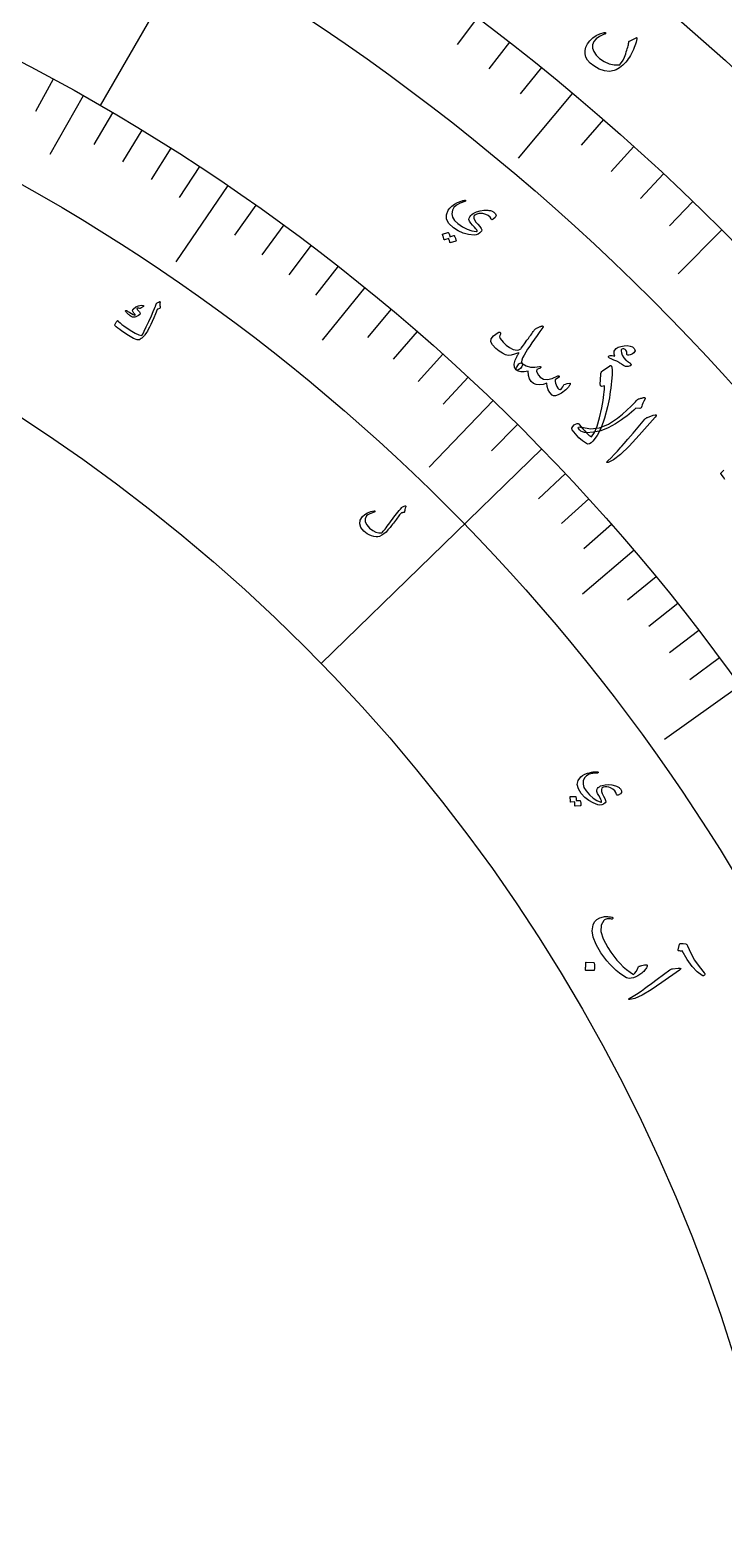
# Model space of a CAD drawing. Header units: millimetres. Extents: x -92 to 92, y -92 to 120.
# Drawn here: x 34.2 to 59.3, y 12.1 to 66.4 of the extents above; entities that cross this region are included whole.
import ezdxf

# ---------------------------------------------------------------- set-up
doc = ezdxf.new("R2010")
doc.units = ezdxf.units.MM
for name, color, linetype in [('ENGRAVE', 7, 'Continuous'), ('ENGRAVE_FINE', 8, 'Continuous'), ('TEXT', 5, 'Continuous')]:
    doc.layers.add(name, color=color, linetype=linetype)

msp = doc.modelspace()

# ---------------------------------------------------------------- linework, layer by layer
at = {"layer": 'ENGRAVE'}
for points in [[(41.8563, 72.4972), (36.7688, 63.6853)], [(53.8094, 64.1275), (51.8472, 61.7891)], [(36.1512, 64.0379), (34.9507, 61.9114)], [(41.3747, 60.7939), (39.5011, 58.041)], [(59.1937, 59.1937), (57.6108, 57.6108)], [(46.3166, 57.1187), (44.7785, 55.2219)], [(50.9416, 53.035), (48.6348, 50.6335)], [(52.6953, 51.293), (44.7413, 43.5506)], [(56.0262, 47.6322), (54.1657, 46.0505)], [(59.8383, 42.745), (57.1287, 40.8094)]]:
    msp.add_lwpolyline(points, dxfattribs=at)
for radius in [90.65, 90.65, 88.2219, 83.7125, 83.7125, 80.1513, 73.5375, 73.5375, 69.6525, 62.4375, 62.4375]:
    msp.add_circle((0, 0), radius, dxfattribs=at)
at = {"layer": 'ENGRAVE_FINE'}
for points in [[(50.3794, 66.8558), (49.6446, 65.8806)], [(51.5386, 65.9664), (50.7868, 65.0042)], [(35.0759, 64.6331), (34.4406, 63.4624)], [(52.682, 65.0568), (51.9136, 64.1079)], [(37.2167, 63.4246), (36.5426, 62.2758)], [(54.9203, 63.1786), (54.1193, 62.2571)], [(38.2721, 62.7934), (37.5788, 61.656)], [(39.317, 62.1445), (38.6049, 61.0188)], [(56.0146, 62.2105), (55.1976, 61.3031)], [(40.3513, 61.4779), (39.6204, 60.3643)], [(57.0918, 61.2234), (56.2591, 60.3305)], [(42.3867, 60.0927), (41.619, 59.0042)], [(58.1516, 60.2177), (57.3034, 59.3394)], [(43.3872, 59.3744), (42.6013, 58.2989)], [(44.3759, 58.6391), (43.5721, 57.577)], [(45.3524, 57.8872), (44.5309, 56.8386)], [(47.268, 56.3338), (46.4118, 55.3134)], [(48.2065, 55.5328), (47.3333, 54.527)], [(49.1318, 54.7159), (48.2419, 53.7248)], [(50.0436, 53.8832), (49.1371, 52.9072)], [(51.8256, 52.1715), (50.8869, 51.2265)], [(53.5505, 50.3995), (52.5805, 49.4866)], [(54.3909, 49.4914), (53.4057, 48.595)], [(55.2162, 48.5689), (54.216, 47.6892)], [(56.8207, 46.6816), (55.7915, 45.8361)], [(57.5994, 45.7174), (56.556, 44.8893)], [(58.362, 44.7397), (57.3049, 43.9293)], [(59.1084, 43.7488), (58.0378, 42.9564)]]:
    msp.add_lwpolyline(points, dxfattribs=at)
at = {"layer": 'TEXT'}
for points in [[(56.1281, 66.0921), (56.1131, 66.0308), (56.0958, 65.9682), (56.0763, 65.9042), (56.0544, 65.8389), (56.0297, 65.7722), (56.0014, 65.704), (55.9697, 65.6345), (55.9345, 65.5634), (55.8974, 65.4945), (55.8579, 65.4284), (55.8158, 65.3653), (55.7713, 65.3051), (55.7242, 65.2477), (55.6744, 65.1929), (55.6218, 65.1407), (55.5666, 65.091), (55.504, 65.0428), (55.4409, 65.0028), (55.3771, 64.9709), (55.3128, 64.9473), (55.1376, 64.9178), (54.9558, 64.9358), (54.7674, 65.0011), (54.5721, 65.1137), (54.4464, 65.2136), (54.3522, 65.3202), (54.2892, 65.4336), (54.2577, 65.5539), (54.2584, 65.6742), (54.2873, 65.7917), (54.3445, 65.9064), (54.4301, 66.0183), (54.5396, 66.1213), (54.6619, 66.2062), (54.797, 66.2728), (54.945, 66.3212), (54.9647, 66.3243), (54.9799, 66.3226), (54.9905, 66.316), (54.9965, 66.3045), (54.9984, 66.2893), (54.9915, 66.2761), (54.9758, 66.2647), (54.9513, 66.2552), (54.7818, 66.1805), (54.655, 66.0916), (54.5708, 65.9885), (54.5292, 65.8715), (54.5292, 65.7499), (54.5708, 65.6285), (54.6538, 65.5071), (54.7783, 65.3856), (54.9521, 65.2667), (55.1305, 65.1885), (55.3139, 65.1511), (55.5024, 65.1545), (55.5075, 65.156), (55.5133, 65.1596), (55.5198, 65.1653), (55.527, 65.1731), (55.5777, 65.24), (55.6274, 65.3257), (55.6762, 65.4304), (55.7239, 65.5541), (55.7458, 65.6181), (55.7655, 65.6782), (55.783, 65.7345), (55.7983, 65.7868), (55.811, 65.8353), (55.821, 65.8799), (55.8281, 65.9205), (55.8324, 65.9572), (55.8354, 65.9757), (55.8408, 65.9906), (55.8486, 66.0018), (55.8588, 66.0093), (56.0959, 66.1325), (56.1125, 66.1374), (56.1234, 66.1323), (56.1286, 66.1172), (56.1281, 66.0921)], [(50.8712, 59.5898), (50.8305, 59.6571), (50.7677, 59.7119), (50.6829, 59.7539), (50.576, 59.7833), (50.4986, 59.7905), (50.4238, 59.7841), (50.3516, 59.7642), (50.282, 59.7308), (50.2705, 59.7221), (50.2609, 59.7111), (50.253, 59.6978), (50.247, 59.6822), (50.2432, 59.6211), (50.266, 59.5535), (50.3153, 59.4791), (50.3911, 59.398), (50.4665, 59.3186), (50.513, 59.2513), (50.5306, 59.1961), (50.5193, 59.153), (50.4665, 59.0879), (50.4055, 59.0417), (50.3364, 59.0146), (50.2592, 59.0064), (50.0544, 59.0273), (49.8611, 59.0782), (49.6791, 59.1591), (49.5082, 59.2702), (49.3484, 59.4235), (49.264, 59.5807), (49.255, 59.7423), (49.3217, 59.9084), (49.3788, 59.9827), (49.4538, 60.0527), (49.5467, 60.1182), (49.6577, 60.1793), (49.6911, 60.1942), (49.7241, 60.2079), (49.7567, 60.2205), (49.7889, 60.2319), (49.821, 60.2421), (49.853, 60.2512), (49.8851, 60.2591), (49.9171, 60.2659), (49.9323, 60.2672), (49.9426, 60.2642), (49.948, 60.2572), (49.9484, 60.246), (49.945, 60.2354), (49.9392, 60.2268), (49.931, 60.2202), (49.9203, 60.2156), (49.7504, 60.1587), (49.6198, 60.0884), (49.5285, 60.0052), (49.4762, 59.9091), (49.4558, 59.7791), (49.4806, 59.6549), (49.5506, 59.5363), (49.6657, 59.4231), (49.8343, 59.3033), (50.0038, 59.2163), (50.1745, 59.162), (50.3464, 59.1405), (50.3582, 59.1409), (50.366, 59.1449), (50.3695, 59.1524), (50.369, 59.1635), (50.3553, 59.1947), (50.3229, 59.2389), (50.2717, 59.2959), (50.2017, 59.3656), (50.1332, 59.4397), (50.0897, 59.5068), (50.0713, 59.5669), (50.078, 59.6201), (50.1018, 59.6694), (50.1347, 59.7143), (50.1767, 59.755), (50.2279, 59.7913), (50.3439, 59.8497), (50.4691, 59.8878), (50.6036, 59.9058), (50.7472, 59.9033), (50.7837, 59.9006), (50.8177, 59.8963), (50.8491, 59.8903), (50.8781, 59.8827), (50.9045, 59.8736), (50.9283, 59.8633), (50.9497, 59.8518), (50.9684, 59.839), (51.0302, 59.7756), (51.0463, 59.7114), (51.0169, 59.6463), (50.9421, 59.5806), (50.9167, 59.5673), (50.8964, 59.5644), (50.8813, 59.5719), (50.8712, 59.5898)], [(49.5263, 58.9914), (49.5303, 58.9918), (49.5344, 58.9905), (49.5387, 58.9877), (49.5431, 58.9833), (49.5547, 58.9624), (49.5652, 58.9414), (49.5747, 58.9201), (49.583, 58.8987), (49.5902, 58.8768), (49.5963, 58.8544), (49.6014, 58.8313), (49.6054, 58.8077), (49.6051, 58.8018), (49.603, 58.7969), (49.5993, 58.7931), (49.5938, 58.7904), (49.3984, 58.7267), (49.3946, 58.7269), (49.3913, 58.7297), (49.3883, 58.7352), (49.3858, 58.7433), (49.3847, 58.7497), (49.3823, 58.7594), (49.3785, 58.7722), (49.3734, 58.7882), (49.3669, 58.8077), (49.359, 58.8307), (49.3496, 58.8574), (49.3389, 58.8877), (49.1861, 58.8388), (49.1804, 58.8381), (49.1758, 58.8406), (49.1725, 58.8462), (49.1703, 58.855), (49.1683, 58.8626), (49.1651, 58.8743), (49.1605, 58.8901), (49.1545, 58.9101), (49.147, 58.9343), (49.1377, 58.963), (49.1265, 58.9962), (49.1136, 59.0338), (49.1131, 59.0387), (49.1141, 59.0424), (49.1167, 59.0448), (49.1207, 59.0459), (49.3132, 59.1038), (49.3172, 59.1042), (49.3214, 59.103), (49.3256, 59.1001), (49.3301, 59.0957), (49.3406, 59.0788), (49.3501, 59.0614), (49.3585, 59.0436), (49.3658, 59.0255), (49.3721, 59.007), (49.3775, 58.9883), (49.382, 58.9695), (49.3856, 58.9505)], [(38.9272, 56.5796), (38.9244, 56.5544), (38.9227, 56.5298), (38.922, 56.5059), (38.9225, 56.4827), (38.9241, 56.4601), (38.9271, 56.438), (38.9314, 56.4164), (38.937, 56.3953), (38.9377, 56.3851), (38.9342, 56.3763), (38.9264, 56.3688), (38.9144, 56.3627), (38.8474, 56.3328), (38.8405, 56.3293), (38.8351, 56.326), (38.8311, 56.3231), (38.8286, 56.3204), (38.7611, 56.1612), (38.699, 56.0181), (38.6423, 55.891), (38.5912, 55.7799), (38.5457, 55.685), (38.5056, 55.6064), (38.4711, 55.5442), (38.4421, 55.4982), (38.3839, 55.4141), (38.3639, 55.3885), (38.3426, 55.3636), (38.3199, 55.3396), (38.2958, 55.3163), (38.2703, 55.2938), (38.2432, 55.2723), (38.2146, 55.2518), (38.1844, 55.2321), (38.1048, 55.227), (37.9721, 55.2775), (37.7863, 55.3834), (37.5468, 55.544), (37.4738, 55.597), (37.4076, 55.6479), (37.3481, 55.6966), (37.2953, 55.7433), (37.2916, 55.7491), (37.29, 55.755), (37.2907, 55.761), (37.2937, 55.767), (37.3099, 55.7947), (37.3248, 55.8197), (37.3385, 55.8421), (37.3509, 55.862), (37.3622, 55.8794), (37.3724, 55.8947), (37.3817, 55.9078), (37.3901, 55.9187), (37.3951, 55.9246), (37.3998, 55.9266), (37.4041, 55.9249), (37.408, 55.9192), (37.4403, 55.8799), (37.4864, 55.8359), (37.5462, 55.7873), (37.6199, 55.7341), (37.8446, 55.5819), (38.0273, 55.4728), (38.1682, 55.4071), (38.2676, 55.3854), (38.3036, 55.4377), (38.3586, 55.5401), (38.4326, 55.6926), (38.5253, 55.8952), (38.6164, 56.0992), (38.6846, 56.254), (38.73, 56.3595), (38.7527, 56.4157), (38.7585, 56.4314), (38.7639, 56.446), (38.7689, 56.4597), (38.7736, 56.4723), (38.7778, 56.4838), (38.7815, 56.4941), (38.7846, 56.5032), (38.7873, 56.511), (38.794, 56.5275), (38.803, 56.5414), (38.8141, 56.553), (38.8274, 56.562), (38.9057, 56.6046), (38.9114, 56.6071), (38.9164, 56.608), (38.9205, 56.6072), (38.9239, 56.6047), (38.9265, 56.5996), (38.9279, 56.5937), (38.9282, 56.5871), (38.9272, 56.5796)], [(38.3302, 56.4614), (38.3332, 56.4588), (38.3351, 56.4555), (38.3361, 56.4517), (38.336, 56.4474), (38.3348, 56.4442), (38.3331, 56.4412), (38.3307, 56.4382), (38.3278, 56.4353), (38.2289, 56.3686), (38.2181, 56.3623), (38.2086, 56.3584), (38.2003, 56.3567), (38.1933, 56.3574), (38.1672, 56.3661), (38.1431, 56.3706), (38.1209, 56.371), (38.1006, 56.3672), (38.094, 56.3625), (38.0927, 56.3536), (38.0969, 56.3404), (38.1064, 56.323), (38.1138, 56.313), (38.1218, 56.303), (38.1302, 56.2931), (38.1391, 56.2831), (38.1486, 56.273), (38.1588, 56.2628), (38.1697, 56.2525), (38.1812, 56.242), (38.213, 56.1937), (38.2016, 56.1466), (38.1472, 56.1007), (38.0499, 56.0559), (38.0157, 56.0462), (37.9853, 56.0411), (37.9587, 56.0406), (37.9359, 56.0449), (37.9139, 56.0539), (37.8861, 56.0704), (37.8525, 56.0941), (37.8131, 56.1252), (37.7933, 56.1416), (37.775, 56.1578), (37.7583, 56.174), (37.743, 56.19), (37.7291, 56.2057), (37.7162, 56.2206), (37.7044, 56.2348), (37.6937, 56.2483), (37.6885, 56.2586), (37.686, 56.2679), (37.6864, 56.2763), (37.6897, 56.2837), (37.6953, 56.2898), (37.7019, 56.2925), (37.7093, 56.2918), (37.7176, 56.2876), (37.7429, 56.273), (37.7714, 56.2559), (37.8031, 56.2364), (37.8378, 56.2144), (37.9026, 56.1734), (37.9547, 56.1437), (37.9942, 56.1254), (38.0211, 56.1183), (38.0254, 56.1185), (38.0287, 56.1201), (38.0312, 56.1233), (38.0328, 56.1281), (38.033, 56.1316), (38.0317, 56.1358), (38.029, 56.1406), (38.0248, 56.1461), (37.9825, 56.1924), (37.9655, 56.2127), (37.9527, 56.2327), (37.9441, 56.2524), (37.9397, 56.2717), (37.9385, 56.2917), (37.9417, 56.3094), (37.9493, 56.3247), (37.9613, 56.3377), (38.0592, 56.4141), (38.1533, 56.4601), (38.2437, 56.4759), (38.3302, 56.4614)], [(51.9887, 54.378), (51.9987, 54.3513), (51.9998, 54.3232), (51.9923, 54.2936), (51.9759, 54.2625), (51.9517, 54.2279), (51.9252, 54.198), (51.8964, 54.1727), (51.8653, 54.1521), (51.8351, 54.138), (51.8088, 54.1325), (51.7864, 54.1355), (51.7679, 54.147), (51.712, 54.2412), (51.7, 54.3553), (51.7318, 54.4895), (51.8073, 54.6439), (51.8219, 54.669), (51.8346, 54.6908), (51.8454, 54.7092), (51.8542, 54.7242), (51.861, 54.736), (51.8659, 54.7443), (51.8688, 54.7493), (51.8698, 54.751), (51.8731, 54.7622), (51.8712, 54.768), (51.8642, 54.7683), (51.8519, 54.7631), (51.7145, 54.7054), (51.5923, 54.6738), (51.485, 54.6681), (51.3928, 54.6885), (51.2815, 54.7418), (51.165, 54.8191), (51.0433, 54.9203), (50.9161, 55.0455), (50.8537, 55.1536), (50.8668, 55.2637), (50.9555, 55.3761), (51.12, 55.4904), (51.1432, 55.5009), (51.1639, 55.5054), (51.1821, 55.5038), (51.1976, 55.4961), (51.2086, 55.4838), (51.2131, 55.4685), (51.2112, 55.45), (51.2028, 55.4285), (51.1848, 55.3826), (51.1772, 55.3421), (51.1801, 55.3071), (51.1934, 55.2775), (51.2986, 55.1447), (51.4131, 55.0344), (51.5371, 54.9463), (51.6705, 54.8806), (51.7377, 54.8618), (51.8048, 54.8589), (51.8717, 54.872), (51.9386, 54.9011), (51.9591, 54.9253), (52.0034, 54.9851), (52.0715, 55.0805), (52.1634, 55.2114), (52.2129, 55.281), (52.2578, 55.3438), (52.2979, 55.3998), (52.3334, 55.4488), (52.3638, 55.4908), (52.3886, 55.5255), (52.4078, 55.553), (52.4214, 55.5733), (52.4442, 55.6024), (52.4669, 55.6255), (52.4895, 55.6426), (52.512, 55.6537), (52.5422, 55.6654), (52.5704, 55.6762), (52.5965, 55.6862), (52.6206, 55.6953), (52.6425, 55.7038), (52.6621, 55.7117), (52.6793, 55.7191), (52.6941, 55.726), (52.7071, 55.7305), (52.7186, 55.7309), (52.7287, 55.7271), (52.7374, 55.7192), (52.7434, 55.7069), (52.7452, 55.6947), (52.7429, 55.6828), (52.7365, 55.6712), (52.6275, 55.5242), (52.5255, 55.3838), (52.4304, 55.2499), (52.3423, 55.1226), (52.2611, 55.0019), (52.1864, 54.888), (52.1185, 54.781), (52.0573, 54.6807), (52.005, 54.5825), (51.9761, 54.4993), (51.9707, 54.4311), (51.9887, 54.378)], [(55.6878, 54.2721), (55.6483, 54.3001), (55.6116, 54.326), (55.5776, 54.3497), (55.5462, 54.3713), (55.5176, 54.3903), (55.4917, 54.4066), (55.4685, 54.4202), (55.448, 54.4309), (55.4265, 54.4412), (55.4005, 54.4533), (55.3698, 54.4673), (55.3345, 54.4831), (55.2944, 54.5005), (55.2493, 54.5195), (55.1993, 54.54), (55.1444, 54.5619), (55.1238, 54.5726), (55.1105, 54.5861), (55.1045, 54.6022), (55.1057, 54.6211), (55.1252, 54.651), (55.169, 54.6645), (55.2371, 54.6616), (55.3295, 54.6423), (55.3108, 54.7086), (55.3042, 54.7664), (55.3098, 54.8156), (55.3275, 54.8564), (55.3806, 54.9135), (55.4545, 54.959), (55.5493, 54.9929), (55.6651, 55.015), (55.7826, 55.0208), (55.8824, 55.0058), (55.9646, 54.97), (56.0291, 54.9135), (56.0542, 54.8714), (56.0598, 54.8314), (56.0458, 54.7936), (56.0123, 54.758), (55.9688, 54.727), (55.9246, 54.703), (55.8797, 54.6861), (55.8341, 54.6762), (55.7969, 54.6744), (55.7722, 54.6823), (55.7598, 54.6997), (55.7597, 54.7266), (55.7644, 54.7621), (55.7611, 54.7949), (55.7499, 54.825), (55.7306, 54.8525), (55.7063, 54.8772), (55.6798, 54.894), (55.6511, 54.9028), (55.6203, 54.9037), (55.5906, 54.8972), (55.5701, 54.8838), (55.559, 54.8635), (55.5572, 54.8362), (55.5702, 54.7538), (55.6026, 54.67), (55.6543, 54.5847), (55.7253, 54.4979), (55.7324, 54.4912), (55.7407, 54.4841), (55.7503, 54.4767), (55.7612, 54.4689), (55.7731, 54.4606), (55.7861, 54.4516), (55.8, 54.442), (55.8148, 54.4317), (55.8307, 54.4203), (55.8452, 54.4101), (55.8582, 54.401), (55.8697, 54.3931), (55.8799, 54.3861), (55.8886, 54.3795), (55.8958, 54.3735), (55.9017, 54.368), (55.9111, 54.3561), (55.9164, 54.3439), (55.9175, 54.3316), (55.9145, 54.3191), (55.91, 54.3087), (55.9043, 54.3003), (55.8973, 54.2938), (55.889, 54.2893), (55.8182, 54.2699), (55.761, 54.2605), (55.7175, 54.2612), (55.6878, 54.2721)], [(53.7041, 53.6687), (53.7133, 53.667), (53.7185, 53.6593), (53.7197, 53.6456), (53.7167, 53.6259), (53.7065, 53.5978), (53.6859, 53.5637), (53.655, 53.5238), (53.6137, 53.4778), (53.5648, 53.4275), (53.5138, 53.3819), (53.4605, 53.341), (53.4051, 53.3048), (53.288, 53.2436), (53.1931, 53.2106), (53.1201, 53.2057), (53.0691, 53.2289), (52.9862, 53.3218), (52.9275, 53.426), (52.893, 53.5416), (52.8827, 53.6687), (52.7434, 53.6218), (52.6157, 53.6039), (52.4994, 53.615), (52.3945, 53.6552), (52.3102, 53.7237), (52.2509, 53.8197), (52.2165, 53.9434), (52.2067, 54.0948), (52.0604, 54.074), (51.9385, 54.0757), (51.8411, 54.1), (51.7679, 54.147), (51.7622, 54.1659), (51.7707, 54.1984), (51.7933, 54.2443), (51.8299, 54.3038), (51.8727, 54.3563), (51.9134, 54.3861), (51.9521, 54.3934), (51.9887, 54.378), (52.1321, 54.292), (52.2851, 54.2449), (52.4478, 54.2368), (52.6203, 54.2677), (52.6297, 54.2694), (52.6379, 54.2693), (52.6448, 54.2672), (52.6505, 54.2632), (52.656, 54.2567), (52.6595, 54.2495), (52.6612, 54.2417), (52.661, 54.2332), (52.6501, 54.2172), (52.622, 54.1993), (52.5766, 54.1797), (52.514, 54.1581), (52.5105, 54.0982), (52.5308, 54.0317), (52.5749, 53.9587), (52.6429, 53.8791), (52.7548, 53.8078), (52.8982, 53.7917), (53.0733, 53.8308), (53.2802, 53.9249), (53.2907, 53.9299), (53.2996, 53.9319), (53.307, 53.9312), (53.3129, 53.9276), (53.3194, 53.9199), (53.3237, 53.9119), (53.3258, 53.9036), (53.3257, 53.895), (53.3226, 53.8855), (53.3183, 53.8773), (53.3126, 53.8704), (53.3058, 53.8647), (53.1756, 53.7837), (53.1792, 53.7283), (53.1919, 53.6701), (53.2136, 53.6092), (53.2444, 53.5455), (53.2796, 53.4888), (53.3123, 53.4515), (53.3424, 53.4337), (53.37, 53.4353), (53.3966, 53.4533), (53.4259, 53.4874), (53.458, 53.5375), (53.4929, 53.6036), (53.5099, 53.6152), (53.5507, 53.63), (53.6154, 53.6478), (53.7041, 53.6687)], [(54.0344, 52.1925), (54.1109, 52.0977), (54.1817, 52.0134), (54.2468, 51.9395), (54.3063, 51.8762), (54.3602, 51.8231), (54.4085, 51.7799), (54.4514, 51.7466), (54.4886, 51.7233), (54.5968, 51.8873), (54.6953, 52.1165), (54.7838, 52.4115), (54.8613, 52.7724), (54.8858, 52.909), (54.9069, 53.0353), (54.9248, 53.1511), (54.9393, 53.2565), (54.9505, 53.3513), (54.9581, 53.4353), (54.9623, 53.5085), (54.9631, 53.5708), (54.8592, 53.5451), (54.8353, 53.5537), (54.8189, 53.5686), (54.8101, 53.5896), (54.809, 53.6168), (54.8221, 53.9786), (54.8282, 54.017), (54.8416, 54.0511), (54.8623, 54.081), (54.8903, 54.1067), (55.146, 54.2873), (55.1648, 54.2992), (55.1809, 54.305), (55.194, 54.3049), (55.2044, 54.2988), (55.226, 54.2442), (55.2347, 54.1324), (55.2301, 53.9635), (55.212, 53.7376), (55.1994, 53.6113), (55.1853, 53.488), (55.1698, 53.3677), (55.1528, 53.2503), (55.1345, 53.1358), (55.1148, 53.0243), (55.0937, 52.9158), (55.0712, 52.8102), (54.9623, 52.3958), (54.8375, 52.0508), (54.6978, 51.7746), (54.544, 51.5668), (54.4777, 51.5074), (54.4159, 51.4735), (54.3588, 51.4652), (54.3062, 51.4823), (54.1667, 51.5807), (54.0351, 51.6974), (53.9112, 51.8323), (53.7949, 51.9856), (53.7848, 52.0003), (53.7787, 52.0139), (53.7766, 52.0266), (53.7786, 52.0383), (53.8156, 52.1056), (53.861, 52.156), (53.9149, 52.1895), (53.9771, 52.2058), (53.9986, 52.2076), (54.0153, 52.2059), (54.0273, 52.2009), (54.0344, 52.1925)], [(54.3076, 51.8774), (54.2355, 51.8851), (54.1694, 51.905), (54.1092, 51.9374), (54.0549, 51.982), (54.0287, 52.0124), (54.0136, 52.0377), (54.0097, 52.0577), (54.0169, 52.0726), (54.0349, 52.0827), (54.061, 52.0858), (54.095, 52.0818), (54.137, 52.0708), (54.4529, 52.0199), (54.7743, 52.0581), (55.1013, 52.1857), (55.4341, 52.4033), (55.6042, 52.5409), (55.7675, 52.6851), (55.924, 52.8357), (56.0737, 52.993), (56.117, 53.0387), (56.1538, 53.0725), (56.184, 53.0945), (56.2077, 53.1046), (56.2438, 53.1129), (56.2759, 53.1203), (56.3038, 53.127), (56.3275, 53.1328), (56.3473, 53.1377), (56.3633, 53.1415), (56.3754, 53.1442), (56.3837, 53.1457), (56.3966, 53.1454), (56.4072, 53.1428), (56.4155, 53.1382), (56.4216, 53.1314), (56.4263, 53.1202), (56.4282, 53.1101), (56.4272, 53.1011), (56.4234, 53.0932), (56.3738, 53.009), (56.3373, 52.9373), (56.314, 52.8781), (56.304, 52.8314), (56.2977, 52.7972), (56.2831, 52.7732), (56.2601, 52.7594), (56.2288, 52.7558), (56.0844, 52.7592), (56.0117, 52.6885), (55.9337, 52.6181), (55.8504, 52.5479), (55.7616, 52.4778), (55.6675, 52.4076), (55.5681, 52.3369), (55.4633, 52.2658), (55.3532, 52.1941), (55.0899, 52.0486), (54.8278, 51.9475), (54.5671, 51.8905), (54.3076, 51.8774)], [(56.7201, 52.5047), (56.7919, 52.5238), (56.8278, 52.5189), (56.8278, 52.4902), (56.7919, 52.4375), (56.2087, 51.7866), (55.8491, 51.3889), (55.5426, 51.0921), (55.2896, 50.8957), (55.0905, 50.7994), (55.0698, 50.7963), (55.056, 50.7975), (55.0489, 50.8033), (55.0485, 50.8134), (55.052, 50.825), (55.059, 50.8375), (55.0694, 50.8507), (55.0833, 50.8647), (55.1963, 50.9691), (55.3114, 51.0849), (55.4284, 51.2123), (55.5474, 51.3513), (55.5791, 51.387), (55.6638, 51.4844), (55.8014, 51.6435), (55.9917, 51.8646), (56.4091, 52.3597), (56.4329, 52.3842), (56.4572, 52.4044), (56.4821, 52.42), (56.5074, 52.4312)], [(47.7668, 49.2344), (47.7739, 49.2364), (47.7805, 49.2363), (47.7866, 49.2342), (47.7922, 49.23), (47.7963, 49.2244), (47.7981, 49.2178), (47.7974, 49.2102), (47.7943, 49.2018), (47.7751, 49.1536), (47.7614, 49.1092), (47.7532, 49.0686), (47.7504, 49.0318), (47.7483, 49.0196), (47.7416, 49.0098), (47.7301, 49.0024), (47.7139, 48.9974), (47.7052, 48.9958), (47.6969, 48.9943), (47.6889, 48.9927), (47.6813, 48.9912), (47.6742, 48.9898), (47.6676, 48.9885), (47.6616, 48.9874), (47.6561, 48.9866), (47.6465, 48.9846), (47.6369, 48.9805), (47.6274, 48.9741), (47.6179, 48.9655), (47.5945, 48.9378), (47.5695, 48.9073), (47.5427, 48.8739), (47.5142, 48.8376), (47.4839, 48.7985), (47.4517, 48.7567), (47.4175, 48.7123), (47.3815, 48.6651), (47.3462, 48.6174), (47.3127, 48.5729), (47.2809, 48.5315), (47.251, 48.4934), (47.2228, 48.4582), (47.1965, 48.4258), (47.1719, 48.3962), (47.1492, 48.3694), (47.0787, 48.2932), (47.004, 48.2287), (46.9252, 48.176), (46.8421, 48.1349), (46.7848, 48.1191), (46.7186, 48.1174), (46.6433, 48.1299), (46.559, 48.1564), (46.4747, 48.1922), (46.4008, 48.2313), (46.3373, 48.2737), (46.2842, 48.3194), (46.1743, 48.4579), (46.1293, 48.5927), (46.1492, 48.7238), (46.2342, 48.8515), (46.3183, 48.927), (46.4156, 48.9868), (46.5261, 49.0308), (46.6499, 49.0589), (46.658, 49.0596), (46.6647, 49.0585), (46.67, 49.0554), (46.6738, 49.0505), (46.6769, 49.0442), (46.6782, 49.0384), (46.6779, 49.0331), (46.6759, 49.0284), (46.6719, 49.0223), (46.6669, 49.0174), (46.661, 49.0139), (46.6541, 49.0116), (46.555, 48.9771), (46.4763, 48.9422), (46.4179, 48.9071), (46.3798, 48.8718), (46.3282, 48.7669), (46.3289, 48.6586), (46.3818, 48.547), (46.4869, 48.4318), (46.5986, 48.3456), (46.7089, 48.2882), (46.8181, 48.2597), (46.9261, 48.2601), (46.9504, 48.2874), (46.9781, 48.3199), (47.0092, 48.3576), (47.0438, 48.4006), (47.0818, 48.449), (47.1232, 48.5029), (47.168, 48.5625), (47.2162, 48.6277), (47.2666, 48.6943), (47.3165, 48.7596), (47.3657, 48.8237), (47.4145, 48.8864), (47.4628, 48.9478), (47.5107, 49.0077), (47.5583, 49.0661), (47.6056, 49.123), (47.6489, 49.1799), (47.6548, 49.1854), (47.6609, 49.19), (47.6673, 49.1937), (47.6738, 49.1965)], [(55.3938, 38.8259), (55.3733, 38.8944), (55.3305, 38.9569), (55.2654, 39.0132), (55.178, 39.0633), (55.1114, 39.0872), (55.0441, 39.0986), (54.976, 39.0975), (54.9072, 39.084), (54.8951, 39.0789), (54.8841, 39.0714), (54.8742, 39.0614), (54.8654, 39.0491), (54.8482, 38.9962), (54.8528, 38.9315), (54.8793, 38.8548), (54.9276, 38.7662), (54.9759, 38.6792), (55.0015, 38.6094), (55.0045, 38.5568), (54.9848, 38.5215), (54.9235, 38.4761), (54.8593, 38.4494), (54.7923, 38.4412), (54.7225, 38.4516), (54.547, 38.5164), (54.3885, 38.605), (54.2467, 38.7175), (54.1216, 38.854), (54.0157, 39.0251), (53.9771, 39.1827), (54.0058, 39.3269), (54.1022, 39.458), (54.1693, 39.5105), (54.2511, 39.5551), (54.3478, 39.5917), (54.4594, 39.6204), (54.4922, 39.6259), (54.5243, 39.6305), (54.5559, 39.6342), (54.5868, 39.6369), (54.6173, 39.6386), (54.6476, 39.6394), (54.6776, 39.6391), (54.7074, 39.6378), (54.7211, 39.6354), (54.7295, 39.6305), (54.7326, 39.6231), (54.7304, 39.6132), (54.7251, 39.6046), (54.718, 39.5983), (54.7092, 39.5944), (54.6988, 39.5928), (54.5363, 39.5812), (54.4054, 39.549), (54.3061, 39.4964), (54.2383, 39.4236), (54.1909, 39.3139), (54.1846, 39.1989), (54.2192, 39.0786), (54.2948, 38.9529), (54.416, 38.8093), (54.5455, 38.6942), (54.6833, 38.6077), (54.8297, 38.5497), (54.8402, 38.5474), (54.8479, 38.5492), (54.8528, 38.555), (54.8548, 38.5648), (54.8499, 38.5955), (54.8314, 38.6417), (54.7993, 38.7035), (54.7536, 38.7807), (54.7101, 38.8615), (54.687, 38.9304), (54.6845, 38.9875), (54.7025, 39.0328), (54.7346, 39.0708), (54.7738, 39.1029), (54.82, 39.1291), (54.8733, 39.1495), (54.9887, 39.1745), (55.1076, 39.1797), (55.23, 39.1649), (55.3559, 39.1301), (55.3874, 39.1195), (55.4163, 39.1079), (55.4427, 39.0955), (55.4664, 39.0822), (55.4876, 39.0682), (55.5063, 39.0537), (55.5224, 39.0387), (55.536, 39.0232), (55.576, 38.9533), (55.5756, 38.8931), (55.535, 38.8425), (55.4541, 38.8016), (55.4288, 38.7957), (55.4103, 38.7978), (55.3986, 38.8079), (55.3938, 38.8259)], [(54.0741, 38.6046), (54.0777, 38.604), (54.0811, 38.602), (54.0842, 38.5985), (54.087, 38.5936), (54.0925, 38.5727), (54.097, 38.5518), (54.1005, 38.5309), (54.1029, 38.5102), (54.1043, 38.4893), (54.1046, 38.4682), (54.1038, 38.4467), (54.102, 38.425), (54.1003, 38.4199), (54.0974, 38.4161), (54.0933, 38.4136), (54.0878, 38.4124), (53.9014, 38.4007), (53.8981, 38.4017), (53.8958, 38.4049), (53.8945, 38.4104), (53.8941, 38.4182), (53.8946, 38.424), (53.8947, 38.4331), (53.8943, 38.4452), (53.8934, 38.4605), (53.8921, 38.4791), (53.8903, 38.5012), (53.8882, 38.5267), (53.8856, 38.5558), (53.7401, 38.5474), (53.7349, 38.5481), (53.7315, 38.5513), (53.7298, 38.557), (53.7298, 38.5652), (53.7298, 38.5723), (53.7296, 38.5834), (53.7292, 38.5983), (53.7285, 38.6172), (53.7273, 38.6403), (53.7257, 38.6676), (53.7234, 38.6993), (53.7206, 38.7354), (53.7213, 38.7398), (53.723, 38.7428), (53.7258, 38.7443), (53.7296, 38.7444), (53.9121, 38.7518), (53.9157, 38.7512), (53.9191, 38.7492), (53.9222, 38.7458), (53.9251, 38.7409), (53.9306, 38.7236), (53.9349, 38.7061), (53.9383, 38.6886), (53.9406, 38.671), (53.9419, 38.6533), (53.9424, 38.6356), (53.9421, 38.618), (53.941, 38.6005)], [(56.4968, 32.6252), (56.4845, 32.5936), (56.4689, 32.5622), (56.4501, 32.5309), (56.428, 32.4999), (56.4028, 32.4691), (56.3747, 32.4387), (56.3436, 32.4087), (56.3096, 32.379), (56.2382, 32.3248), (56.1632, 32.2785), (56.0845, 32.2401), (56.0023, 32.2095), (55.9245, 32.19), (55.8565, 32.1833), (55.7983, 32.1894), (55.7498, 32.2083), (55.6262, 32.2854), (55.5051, 32.3725), (55.3863, 32.4698), (55.2698, 32.5772), (55.1558, 32.6949), (55.0448, 32.8231), (54.9365, 32.9618), (54.8308, 33.1111), (54.6564, 33.405), (54.5506, 33.6694), (54.5138, 33.9049), (54.5466, 34.112), (54.6032, 34.2243), (54.6852, 34.3113), (54.7929, 34.3728), (54.9264, 34.4088), (54.9578, 34.4124), (54.9908, 34.4144), (55.0255, 34.4149), (55.0618, 34.4138), (55.0998, 34.4112), (55.1395, 34.4071), (55.1807, 34.4014), (55.2237, 34.3942), (55.2366, 34.3908), (55.2467, 34.3853), (55.2541, 34.3776), (55.2586, 34.3676), (55.2602, 34.36), (55.2591, 34.3521), (55.2553, 34.344), (55.249, 34.3357), (55.2421, 34.3293), (55.2341, 34.3255), (55.225, 34.3242), (55.2147, 34.3255), (55.1734, 34.3315), (55.1325, 34.3346), (55.0921, 34.3347), (55.0521, 34.3318), (55.0166, 34.3247), (54.9853, 34.3132), (54.958, 34.2973), (54.9348, 34.2771), (54.8362, 34.1003), (54.8273, 33.8787), (54.9074, 33.6119), (55.0759, 33.2992), (55.183, 33.136), (55.2925, 32.9849), (55.4045, 32.8458), (55.5191, 32.7187), (55.6365, 32.6035), (55.7568, 32.4999), (55.8801, 32.4079), (56.0065, 32.3276), (56.056, 32.3712), (56.1034, 32.4325), (56.1485, 32.5117), (56.1913, 32.6088), (56.1975, 32.6146), (56.2109, 32.6219), (56.2316, 32.6308), (56.2595, 32.6411), (56.2628, 32.6414), (56.2655, 32.6418), (56.2676, 32.6424), (56.2692, 32.6431), (56.3089, 32.6542), (56.3551, 32.6637), (56.4077, 32.6713), (56.4667, 32.6772), (56.4864, 32.6761), (56.498, 32.667), (56.5014, 32.65), (56.4968, 32.6252)], [(58.5578, 32.3851), (58.5729, 32.363), (58.5792, 32.3414), (58.5767, 32.3206), (58.5652, 32.3004), (58.5481, 32.2847), (58.5287, 32.2774), (58.5068, 32.2786), (58.4826, 32.288), (58.3021, 32.4185), (58.1215, 32.6098), (57.9401, 32.8616), (57.757, 33.1741), (57.7253, 33.1726), (57.6964, 33.1727), (57.6701, 33.1744), (57.6466, 33.1776), (57.6295, 33.1821), (57.6183, 33.1891), (57.6128, 33.1986), (57.6132, 33.2104), (57.6676, 33.4169), (57.6852, 33.4395), (57.7284, 33.4494), (57.7971, 33.4464), (57.8913, 33.4305), (57.9098, 33.422), (57.9262, 33.4077), (57.9406, 33.3874), (57.9529, 33.3613), (58.069, 33.096), (58.2084, 32.8451), (58.3713, 32.6082), (58.5578, 32.3851)], [(54.5697, 32.7552), (54.575, 32.7539), (54.5798, 32.7505), (54.584, 32.745), (54.5877, 32.7373), (54.5974, 32.6732), (54.6005, 32.6093), (54.597, 32.5455), (54.587, 32.482), (54.584, 32.4747), (54.5797, 32.4696), (54.574, 32.4669), (54.567, 32.4665), (54.2886, 32.4685), (54.2809, 32.4702), (54.2762, 32.4754), (54.2744, 32.4841), (54.2755, 32.4964), (54.2764, 32.507), (54.2775, 32.5235), (54.2787, 32.5459), (54.28, 32.5742), (54.2812, 32.6087), (54.2821, 32.6498), (54.2827, 32.6974), (54.283, 32.7515), (54.2838, 32.7592), (54.2863, 32.7643), (54.2903, 32.7667), (54.2959, 32.7665)], [(57.6138, 32.552), (57.6794, 32.5538), (57.7093, 32.5423), (57.7034, 32.5176), (57.6618, 32.4796), (57.0288, 32.0394), (56.6391, 31.7711), (56.3156, 31.5786), (56.0584, 31.4614), (55.8679, 31.4192), (55.8495, 31.4207), (55.8379, 31.4246), (55.8329, 31.431), (55.8347, 31.4398), (55.8401, 31.449), (55.8486, 31.4583), (55.8602, 31.4675), (55.875, 31.4767), (55.9933, 31.5433), (56.1156, 31.6194), (56.242, 31.705), (56.3725, 31.8002), (56.4069, 31.8243), (56.4994, 31.8907), (56.6499, 31.9994), (56.8583, 32.1505), (57.3173, 32.4908), (57.3427, 32.507), (57.3677, 32.5193), (57.3922, 32.5277), (57.4163, 32.5322)]]:
    msp.add_lwpolyline(points, close=True, dxfattribs=at)
msp.add_lwpolyline([(59.3025, 50.1928), (59.2476, 50.2665), (59.1991, 50.3359), (59.1572, 50.4012), (59.1549, 50.4084), (59.1551, 50.4151), (59.1576, 50.4212), (59.1625, 50.4268), (59.188, 50.4512), (59.2113, 50.4732), (59.2325, 50.4928), (59.2515, 50.5101), (59.2687, 50.5252)], dxfattribs=at)

doc.saveas('drawing.dxf')
